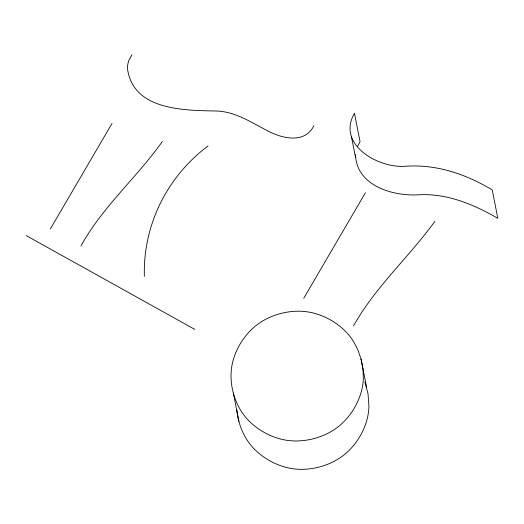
<?xml version="1.0" encoding="UTF-8"?>
<svg xmlns="http://www.w3.org/2000/svg" width="524" height="524" viewBox="0 0 524 524"><rect width="100%" height="100%" fill="white"/><g stroke="black" fill="none" stroke-linecap="round" stroke-linejoin="round"><path stroke-width="0.79" d="M355.527 154.639C356.327 185.778 392.974 196.467 418.866 194.79C447.149 193.173 473.775 204.511 497.8 218.285L492.233 189.911C465.843 174.119 436.8 164.143 405.707 166.232C378.642 168.662 336.179 144.617 354.473 113.25L360.04 141.624L357.388 146.707M50.317 229.008L112.005 123.474M303.75 298.254L365.431 192.721M353.497 325.935C375.197 287.08 408.93 257.14 434.894 221.383M80.932 246.044C102.377 206.921 136.843 177.564 162.329 141.493M313.856 125.78C304.385 144.932 279.882 138.008 265.288 129.585C250.144 121.679 235.066 111.94 217.48 111.049C184.893 110.335 132.965 110.865 127.443 68.336A23.685 23.18 -11.1 0 1 129.015 60.083L131.943 54.653M26.2 235.571L194.83 329.413M364.894 381.963L368.045 393.878L368.929 406.48A61.249 59.959 -11.1 0 1 367.226 418.768C364.003 431.317 357.099 442.898 347.687 451.786A61.249 59.959 -11.1 0 1 337.633 459.371C326.393 466.059 313.254 469.55 300.173 469.347A61.249 59.959 -11.1 0 1 287.656 467.775C275.028 464.755 263.231 458.153 254.133 448.885A61.249 59.959 -11.1 0 1 246.477 439.092C240.968 430.178 237.713 419.921 236.802 409.499M361.056 359.078L357.859 349.829L353.49 341.458A61.249 59.959 -11.1 0 0 345.833 331.666C336.736 322.391 324.939 315.795 312.311 312.776A61.249 59.959 -11.1 0 0 299.793 311.204C286.713 310.994 273.574 314.492 262.334 321.179A61.249 59.959 -11.1 0 0 252.286 328.758C242.867 337.646 235.964 349.233 232.741 361.783A61.249 59.959 -11.1 0 0 231.038 374.071C230.717 386.882 234.202 399.792 240.909 410.711A61.249 59.959 -11.1 0 0 248.566 420.503C257.664 429.778 269.46 436.381 282.089 439.4A61.249 59.959 -11.1 0 0 294.606 440.972C307.686 441.175 320.826 437.684 332.065 430.997A61.249 59.959 -11.1 0 0 342.12 423.412C351.532 414.523 358.436 402.943 361.658 390.387A61.249 59.959 -11.1 0 0 363.361 378.105L362.942 368.68L361.056 359.078L366.623 387.459M351.349 136.26L355.521 157.541M233.344 393.092L238.911 421.466M144.362 276.351A160.672 157.279 -11.1 0 1 208.048 145.954"/></g></svg>
